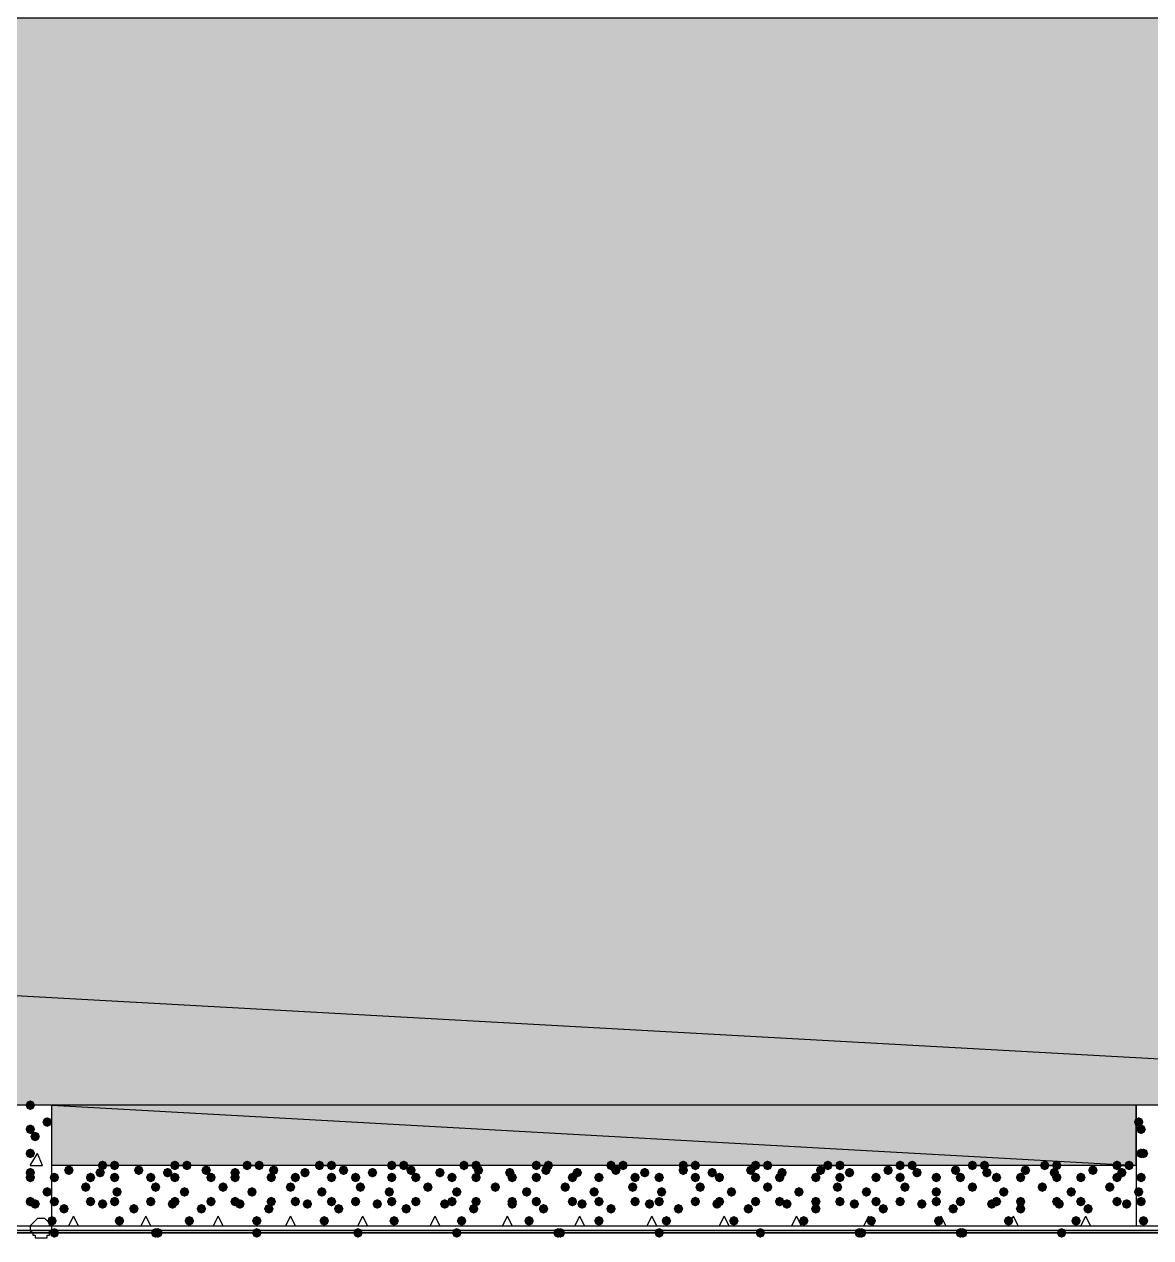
# Model space of a CAD drawing. Header units: millimetres. Extents: x 0 to 420, y 0 to 297.
# Drawn here: x 351.09 to 370.88, y 84.33 to 105.64 of the extents above; entities that cross this region are included whole.
import ezdxf

# ---------------------------------------------------------------- set-up
doc = ezdxf.new("R2010")
doc.units = ezdxf.units.MM
doc.layers.get('0').update_dxf_attribs({"linetype": 'CONTINUOUS'})

msp = doc.modelspace()

# ---------------------------------------------------------------- hatches: boundary and pattern name
at = {"true_color": 0x000008}
h = msp.add_hatch(color=0, dxfattribs=at)
h.paths.add_polyline_path([(385.826, 105.748667), (39.708667, 105.748667), (385.826, 86.656333)], flags=0)
h.paths.add_polyline_path([(39.708667, 105.748667), (385.826, 86.656333), (39.708667, 86.656333)], flags=0)
at = {"true_color": 0x000007}
for points in [[(351.282, 86.656333), (351.257129, 86.596537), (351.197333, 86.571667), (351.137538, 86.596537), (351.112667, 86.656333), (351.137537, 86.716129), (351.197333, 86.741), (351.257129, 86.716129)], [(351.578333, 86.36), (351.553463, 86.300204), (351.493667, 86.275333), (351.433871, 86.300204), (351.409, 86.36), (351.433871, 86.419796), (351.493667, 86.444667), (351.553462, 86.419796)], [(370.755333, 86.36), (370.730462, 86.300204), (370.670667, 86.275333), (370.610871, 86.300204), (370.586, 86.36), (370.610871, 86.419796), (370.670667, 86.444667), (370.730462, 86.419796)], [(351.282, 86.233), (351.257129, 86.173204), (351.197333, 86.148333), (351.137538, 86.173204), (351.112667, 86.233), (351.137537, 86.292796), (351.197333, 86.317667), (351.257129, 86.292796)], [(351.366667, 86.106), (351.341796, 86.046204), (351.282, 86.021333), (351.222204, 86.046204), (351.197333, 86.106), (351.222204, 86.165796), (351.282, 86.190667), (351.341796, 86.165796)], [(370.797667, 86.233), (370.772796, 86.173204), (370.713, 86.148333), (370.653204, 86.173204), (370.628333, 86.233), (370.653204, 86.292796), (370.713, 86.317667), (370.772796, 86.292796)], [(351.282, 85.809667), (351.257129, 85.749871), (351.197333, 85.725), (351.137538, 85.749871), (351.112667, 85.809667), (351.137537, 85.869462), (351.197333, 85.894333), (351.257129, 85.869463)], [(370.797667, 85.809667), (370.772796, 85.749871), (370.713, 85.725), (370.653204, 85.749871), (370.628333, 85.809667), (370.653204, 85.869462), (370.713, 85.894333), (370.772796, 85.869463)], [(370.84, 85.809667), (370.815129, 85.749871), (370.755333, 85.725), (370.695538, 85.749871), (370.670667, 85.809667), (370.695537, 85.869462), (370.755333, 85.894333), (370.815129, 85.869463)], [(351.282, 85.471), (351.257129, 85.411204), (351.197333, 85.386333), (351.137538, 85.411204), (351.112667, 85.471), (351.137537, 85.530796), (351.197333, 85.555667), (351.257129, 85.530796)], [(351.282, 85.386333), (351.257129, 85.326537), (351.197333, 85.301667), (351.137538, 85.326537), (351.112667, 85.386333), (351.137537, 85.446129), (351.197333, 85.471), (351.257129, 85.446129)], [(370.797667, 85.386333), (370.772796, 85.326537), (370.713, 85.301667), (370.653204, 85.326537), (370.628333, 85.386333), (370.653204, 85.446129), (370.713, 85.471), (370.772796, 85.446129)], [(351.282, 84.963), (351.257129, 84.903204), (351.197333, 84.878333), (351.137538, 84.903204), (351.112667, 84.963), (351.137537, 85.022796), (351.197333, 85.047667), (351.257129, 85.022796)], [(351.578333, 85.132333), (351.553463, 85.072538), (351.493667, 85.047667), (351.433871, 85.072538), (351.409, 85.132333), (351.433871, 85.192129), (351.493667, 85.217), (351.553462, 85.192129)], [(370.755333, 85.132333), (370.730462, 85.072538), (370.670667, 85.047667), (370.610871, 85.072538), (370.586, 85.132333), (370.610871, 85.192129), (370.670667, 85.217), (370.730462, 85.192129)], [(370.797667, 84.963), (370.772796, 84.903204), (370.713, 84.878333), (370.653204, 84.903204), (370.628333, 84.963), (370.653204, 85.022796), (370.713, 85.047667), (370.772796, 85.022796)], [(351.366667, 84.920667), (351.341796, 84.860871), (351.282, 84.836), (351.222204, 84.860871), (351.197333, 84.920667), (351.222204, 84.980462), (351.282, 85.005333), (351.341796, 84.980463)], [(370.84, 84.624333), (370.815129, 84.564537), (370.755333, 84.539667), (370.695538, 84.564537), (370.670667, 84.624333), (370.695537, 84.684129), (370.755333, 84.709), (370.815129, 84.684129)]]:
    msp.add_hatch(color=0, dxfattribs=at).paths.add_polyline_path(points, flags=0)
at = {"true_color": 0x000008}
h = msp.add_hatch(color=0, dxfattribs=at)
h.paths.add_polyline_path([(370.628333, 86.656333), (351.578333, 86.656333), (370.628333, 85.598)], flags=0)
h.paths.add_polyline_path([(351.578333, 86.656333), (370.628333, 85.598), (351.578333, 85.598)], flags=0)
for points in [[(351.959333, 85.513333), (351.934463, 85.453537), (351.874667, 85.428667), (351.814871, 85.453537), (351.79, 85.513333), (351.814871, 85.573129), (351.874667, 85.598), (351.934462, 85.573129)], [(352.509667, 85.471), (352.484796, 85.411204), (352.425, 85.386333), (352.365204, 85.411204), (352.340333, 85.471), (352.365204, 85.530796), (352.425, 85.555667), (352.484796, 85.530796)], [(352.552, 85.598), (352.527129, 85.538204), (352.467333, 85.513333), (352.407537, 85.538204), (352.382667, 85.598), (352.407537, 85.657796), (352.467333, 85.682667), (352.527129, 85.657796)], [(352.763667, 85.598), (352.738796, 85.538204), (352.679, 85.513333), (352.619204, 85.538204), (352.594333, 85.598), (352.619204, 85.657796), (352.679, 85.682667), (352.738796, 85.657796)], [(353.187, 85.513333), (353.162129, 85.453537), (353.102333, 85.428667), (353.042537, 85.453537), (353.017667, 85.513333), (353.042537, 85.573129), (353.102333, 85.598), (353.162129, 85.573129)], [(353.695, 85.471), (353.670129, 85.411204), (353.610333, 85.386333), (353.550538, 85.411204), (353.525667, 85.471), (353.550537, 85.530796), (353.610333, 85.555667), (353.670129, 85.530796)], [(353.822, 85.598), (353.797129, 85.538204), (353.737333, 85.513333), (353.677538, 85.538204), (353.652667, 85.598), (353.677537, 85.657796), (353.737333, 85.682667), (353.797129, 85.657796)], [(354.033667, 85.598), (354.008796, 85.538204), (353.949, 85.513333), (353.889204, 85.538204), (353.864333, 85.598), (353.889204, 85.657796), (353.949, 85.682667), (354.008796, 85.657796)], [(354.372333, 85.513333), (354.347462, 85.453537), (354.287667, 85.428667), (354.227871, 85.453537), (354.203, 85.513333), (354.227871, 85.573129), (354.287667, 85.598), (354.347462, 85.573129)], [(354.880333, 85.471), (354.855462, 85.411204), (354.795667, 85.386333), (354.735871, 85.411204), (354.711, 85.471), (354.735871, 85.530796), (354.795667, 85.555667), (354.855462, 85.530796)], [(355.092, 85.598), (355.067129, 85.538204), (355.007333, 85.513333), (354.947538, 85.538204), (354.922667, 85.598), (354.947537, 85.657796), (355.007333, 85.682667), (355.067129, 85.657796)], [(355.303667, 85.598), (355.278796, 85.538204), (355.219, 85.513333), (355.159204, 85.538204), (355.134333, 85.598), (355.159204, 85.657796), (355.219, 85.682667), (355.278796, 85.657796)], [(355.557667, 85.513333), (355.532796, 85.453537), (355.473, 85.428667), (355.413204, 85.453537), (355.388333, 85.513333), (355.413204, 85.573129), (355.473, 85.598), (355.532796, 85.573129)], [(356.108, 85.471), (356.083129, 85.411204), (356.023333, 85.386333), (355.963538, 85.411204), (355.938667, 85.471), (355.963537, 85.530796), (356.023333, 85.555667), (356.083129, 85.530796)], [(356.362, 85.598), (356.337129, 85.538204), (356.277333, 85.513333), (356.217538, 85.538204), (356.192667, 85.598), (356.217537, 85.657796), (356.277333, 85.682667), (356.337129, 85.657796)], [(356.573667, 85.598), (356.548796, 85.538204), (356.489, 85.513333), (356.429204, 85.538204), (356.404333, 85.598), (356.429204, 85.657796), (356.489, 85.682667), (356.548796, 85.657796)], [(356.785333, 85.513333), (356.760463, 85.453537), (356.700667, 85.428667), (356.640871, 85.453537), (356.616, 85.513333), (356.640871, 85.573129), (356.700667, 85.598), (356.760462, 85.573129)], [(357.293333, 85.471), (357.268462, 85.411204), (357.208667, 85.386333), (357.148871, 85.411204), (357.124, 85.471), (357.148871, 85.530796), (357.208667, 85.555667), (357.268462, 85.530796)], [(357.632, 85.598), (357.607129, 85.538204), (357.547333, 85.513333), (357.487538, 85.538204), (357.462667, 85.598), (357.487537, 85.657796), (357.547333, 85.682667), (357.607129, 85.657796)], [(357.843667, 85.598), (357.818796, 85.538204), (357.759, 85.513333), (357.699204, 85.538204), (357.674333, 85.598), (357.699204, 85.657796), (357.759, 85.682667), (357.818796, 85.657796)], [(357.970667, 85.513333), (357.945796, 85.453537), (357.886, 85.428667), (357.826204, 85.453537), (357.801333, 85.513333), (357.826204, 85.573129), (357.886, 85.598), (357.945796, 85.573129)], [(358.478667, 85.471), (358.453796, 85.411204), (358.394, 85.386333), (358.334204, 85.411204), (358.309333, 85.471), (358.334204, 85.530796), (358.394, 85.555667), (358.453796, 85.530796)], [(358.902, 85.598), (358.877129, 85.538204), (358.817333, 85.513333), (358.757538, 85.538204), (358.732667, 85.598), (358.757537, 85.657796), (358.817333, 85.682667), (358.877129, 85.657796)], [(359.113667, 85.598), (359.088796, 85.538204), (359.029, 85.513333), (358.969204, 85.538204), (358.944333, 85.598), (358.969204, 85.657796), (359.029, 85.682667), (359.088796, 85.657796)], [(359.156, 85.513333), (359.131129, 85.453537), (359.071333, 85.428667), (359.011537, 85.453537), (358.986667, 85.513333), (359.011537, 85.573129), (359.071333, 85.598), (359.131129, 85.573129)], [(359.706333, 85.471), (359.681462, 85.411204), (359.621667, 85.386333), (359.561871, 85.411204), (359.537, 85.471), (359.561871, 85.530796), (359.621667, 85.555667), (359.681462, 85.530796)], [(360.172, 85.598), (360.147129, 85.538204), (360.087333, 85.513333), (360.027537, 85.538204), (360.002667, 85.598), (360.027537, 85.657796), (360.087333, 85.682667), (360.147129, 85.657796)], [(360.341333, 85.513333), (360.316462, 85.453537), (360.256667, 85.428667), (360.196871, 85.453537), (360.172, 85.513333), (360.196871, 85.573129), (360.256667, 85.598), (360.316462, 85.573129)], [(360.383667, 85.598), (360.358796, 85.538204), (360.299, 85.513333), (360.239204, 85.538204), (360.214333, 85.598), (360.239204, 85.657796), (360.299, 85.682667), (360.358796, 85.657796)], [(360.891667, 85.471), (360.866796, 85.411204), (360.807, 85.386333), (360.747204, 85.411204), (360.722333, 85.471), (360.747204, 85.530796), (360.807, 85.555667), (360.866796, 85.530796)], [(361.484333, 85.598), (361.459462, 85.538204), (361.399667, 85.513333), (361.339871, 85.538204), (361.315, 85.598), (361.339871, 85.657796), (361.399667, 85.682667), (361.459462, 85.657796)], [(361.569, 85.513333), (361.544129, 85.453537), (361.484333, 85.428667), (361.424537, 85.453537), (361.399667, 85.513333), (361.424537, 85.573129), (361.484333, 85.598), (361.544129, 85.573129)], [(361.696, 85.598), (361.671129, 85.538204), (361.611333, 85.513333), (361.551537, 85.538204), (361.526667, 85.598), (361.551537, 85.657796), (361.611333, 85.682667), (361.671129, 85.657796)], [(362.077, 85.471), (362.052129, 85.411204), (361.992333, 85.386333), (361.932538, 85.411204), (361.907667, 85.471), (361.932537, 85.530796), (361.992333, 85.555667), (362.052129, 85.530796)], [(362.754333, 85.598), (362.729462, 85.538204), (362.669667, 85.513333), (362.609871, 85.538204), (362.585, 85.598), (362.609871, 85.657796), (362.669667, 85.682667), (362.729462, 85.657796)], [(362.754333, 85.513333), (362.729462, 85.453537), (362.669667, 85.428667), (362.609871, 85.453537), (362.585, 85.513333), (362.609871, 85.573129), (362.669667, 85.598), (362.729462, 85.573129)], [(362.966, 85.598), (362.941129, 85.538204), (362.881333, 85.513333), (362.821537, 85.538204), (362.796667, 85.598), (362.821537, 85.657796), (362.881333, 85.682667), (362.941129, 85.657796)], [(363.262333, 85.471), (363.237462, 85.411204), (363.177667, 85.386333), (363.117871, 85.411204), (363.093, 85.471), (363.117871, 85.530796), (363.177667, 85.555667), (363.237462, 85.530796)], [(363.939667, 85.513333), (363.914796, 85.453537), (363.855, 85.428667), (363.795204, 85.453537), (363.770333, 85.513333), (363.795204, 85.573129), (363.855, 85.598), (363.914796, 85.573129)], [(364.024333, 85.598), (363.999462, 85.538204), (363.939667, 85.513333), (363.879871, 85.538204), (363.855, 85.598), (363.879871, 85.657796), (363.939667, 85.682667), (363.999462, 85.657796)], [(364.236, 85.598), (364.211129, 85.538204), (364.151333, 85.513333), (364.091537, 85.538204), (364.066667, 85.598), (364.091537, 85.657796), (364.151333, 85.682667), (364.211129, 85.657796)], [(364.49, 85.471), (364.465129, 85.411204), (364.405333, 85.386333), (364.345537, 85.411204), (364.320667, 85.471), (364.345537, 85.530796), (364.405333, 85.555667), (364.465129, 85.530796)], [(365.167333, 85.513333), (365.142462, 85.453537), (365.082667, 85.428667), (365.022871, 85.453537), (364.998, 85.513333), (365.022871, 85.573129), (365.082667, 85.598), (365.142462, 85.573129)], [(365.294333, 85.598), (365.269462, 85.538204), (365.209667, 85.513333), (365.149871, 85.538204), (365.125, 85.598), (365.149871, 85.657796), (365.209667, 85.682667), (365.269462, 85.657796)], [(365.506, 85.598), (365.481129, 85.538204), (365.421333, 85.513333), (365.361537, 85.538204), (365.336667, 85.598), (365.361537, 85.657796), (365.421333, 85.682667), (365.481129, 85.657796)], [(365.675333, 85.471), (365.650463, 85.411204), (365.590667, 85.386333), (365.530871, 85.411204), (365.506, 85.471), (365.530871, 85.530796), (365.590667, 85.555667), (365.650462, 85.530796)], [(366.352667, 85.513333), (366.327796, 85.453537), (366.268, 85.428667), (366.208204, 85.453537), (366.183333, 85.513333), (366.208204, 85.573129), (366.268, 85.598), (366.327796, 85.573129)], [(366.564333, 85.598), (366.539462, 85.538204), (366.479667, 85.513333), (366.419871, 85.538204), (366.395, 85.598), (366.419871, 85.657796), (366.479667, 85.682667), (366.539462, 85.657796)], [(366.776, 85.598), (366.751129, 85.538204), (366.691333, 85.513333), (366.631537, 85.538204), (366.606667, 85.598), (366.631537, 85.657796), (366.691333, 85.682667), (366.751129, 85.657796)], [(366.860667, 85.471), (366.835796, 85.411204), (366.776, 85.386333), (366.716204, 85.411204), (366.691333, 85.471), (366.716204, 85.530796), (366.776, 85.555667), (366.835796, 85.530796)], [(367.538, 85.513333), (367.513129, 85.453537), (367.453333, 85.428667), (367.393537, 85.453537), (367.368667, 85.513333), (367.393537, 85.573129), (367.453333, 85.598), (367.513129, 85.573129)], [(367.834333, 85.598), (367.809463, 85.538204), (367.749667, 85.513333), (367.689871, 85.538204), (367.665, 85.598), (367.689871, 85.657796), (367.749667, 85.682667), (367.809462, 85.657796)], [(368.046, 85.598), (368.021129, 85.538204), (367.961333, 85.513333), (367.901538, 85.538204), (367.876667, 85.598), (367.901537, 85.657796), (367.961333, 85.682667), (368.021129, 85.657796)], [(368.088333, 85.471), (368.063463, 85.411204), (368.003667, 85.386333), (367.943871, 85.411204), (367.919, 85.471), (367.943871, 85.530796), (368.003667, 85.555667), (368.063462, 85.530796)], [(368.765667, 85.513333), (368.740796, 85.453537), (368.681, 85.428667), (368.621204, 85.453537), (368.596333, 85.513333), (368.621204, 85.573129), (368.681, 85.598), (368.740796, 85.573129)], [(369.104333, 85.598), (369.079462, 85.538204), (369.019667, 85.513333), (368.959871, 85.538204), (368.935, 85.598), (368.959871, 85.657796), (369.019667, 85.682667), (369.079462, 85.657796)], [(369.273667, 85.471), (369.248796, 85.411204), (369.189, 85.386333), (369.129204, 85.411204), (369.104333, 85.471), (369.129204, 85.530796), (369.189, 85.555667), (369.248796, 85.530796)], [(369.316, 85.598), (369.291129, 85.538204), (369.231333, 85.513333), (369.171538, 85.538204), (369.146667, 85.598), (369.171537, 85.657796), (369.231333, 85.682667), (369.291129, 85.657796)], [(369.951, 85.513333), (369.926129, 85.453537), (369.866333, 85.428667), (369.806537, 85.453537), (369.781667, 85.513333), (369.806537, 85.573129), (369.866333, 85.598), (369.926129, 85.573129)], [(370.374333, 85.598), (370.349462, 85.538204), (370.289667, 85.513333), (370.229871, 85.538204), (370.205, 85.598), (370.229871, 85.657796), (370.289667, 85.682667), (370.349462, 85.657796)], [(370.459, 85.471), (370.434129, 85.411204), (370.374333, 85.386333), (370.314537, 85.411204), (370.289667, 85.471), (370.314537, 85.530796), (370.374333, 85.555667), (370.434129, 85.530796)], [(370.586, 85.598), (370.561129, 85.538204), (370.501333, 85.513333), (370.441537, 85.538204), (370.416667, 85.598), (370.441537, 85.657796), (370.501333, 85.682667), (370.561129, 85.657796)], [(351.705333, 85.386333), (351.680462, 85.326537), (351.620667, 85.301667), (351.560871, 85.326537), (351.536, 85.386333), (351.560871, 85.446129), (351.620667, 85.471), (351.680462, 85.446129)], [(352.255667, 85.217), (352.230796, 85.157204), (352.171, 85.132333), (352.111204, 85.157204), (352.086333, 85.217), (352.111204, 85.276796), (352.171, 85.301667), (352.230796, 85.276796)], [(352.340333, 85.386333), (352.315462, 85.326537), (352.255667, 85.301667), (352.195871, 85.326537), (352.171, 85.386333), (352.195871, 85.446129), (352.255667, 85.471), (352.315462, 85.446129)], [(352.763667, 85.386333), (352.738796, 85.326537), (352.679, 85.301667), (352.619204, 85.326537), (352.594333, 85.386333), (352.619204, 85.446129), (352.679, 85.471), (352.738796, 85.446129)], [(353.398667, 85.386333), (353.373796, 85.326537), (353.314, 85.301667), (353.254204, 85.326537), (353.229333, 85.386333), (353.254204, 85.446129), (353.314, 85.471), (353.373796, 85.446129)], [(353.483333, 85.217), (353.458463, 85.157204), (353.398667, 85.132333), (353.338871, 85.157204), (353.314, 85.217), (353.338871, 85.276796), (353.398667, 85.301667), (353.458462, 85.276796)], [(353.822, 85.386333), (353.797129, 85.326537), (353.737333, 85.301667), (353.677538, 85.326537), (353.652667, 85.386333), (353.677537, 85.446129), (353.737333, 85.471), (353.797129, 85.446129)], [(354.457, 85.386333), (354.432129, 85.326537), (354.372333, 85.301667), (354.312538, 85.326537), (354.287667, 85.386333), (354.312537, 85.446129), (354.372333, 85.471), (354.432129, 85.446129)], [(354.668667, 85.217), (354.643796, 85.157204), (354.584, 85.132333), (354.524204, 85.157204), (354.499333, 85.217), (354.524204, 85.276796), (354.584, 85.301667), (354.643796, 85.276796)], [(354.880333, 85.386333), (354.855462, 85.326537), (354.795667, 85.301667), (354.735871, 85.326537), (354.711, 85.386333), (354.735871, 85.446129), (354.795667, 85.471), (354.855462, 85.446129)], [(355.515333, 85.386333), (355.490463, 85.326537), (355.430667, 85.301667), (355.370871, 85.326537), (355.346, 85.386333), (355.370871, 85.446129), (355.430667, 85.471), (355.490462, 85.446129)], [(355.854, 85.217), (355.829129, 85.157204), (355.769333, 85.132333), (355.709538, 85.157204), (355.684667, 85.217), (355.709537, 85.276796), (355.769333, 85.301667), (355.829129, 85.276796)], [(355.938667, 85.386333), (355.913796, 85.326537), (355.854, 85.301667), (355.794204, 85.326537), (355.769333, 85.386333), (355.794204, 85.446129), (355.854, 85.471), (355.913796, 85.446129)], [(356.573667, 85.386333), (356.548796, 85.326537), (356.489, 85.301667), (356.429204, 85.326537), (356.404333, 85.386333), (356.429204, 85.446129), (356.489, 85.471), (356.548796, 85.446129)], [(356.997, 85.386333), (356.972129, 85.326537), (356.912333, 85.301667), (356.852538, 85.326537), (356.827667, 85.386333), (356.852537, 85.446129), (356.912333, 85.471), (356.972129, 85.446129)], [(357.081667, 85.217), (357.056796, 85.157204), (356.997, 85.132333), (356.937204, 85.157204), (356.912333, 85.217), (356.937204, 85.276796), (356.997, 85.301667), (357.056796, 85.276796)], [(357.632, 85.386333), (357.607129, 85.326537), (357.547333, 85.301667), (357.487538, 85.326537), (357.462667, 85.386333), (357.487537, 85.446129), (357.547333, 85.471), (357.607129, 85.446129)], [(358.055333, 85.386333), (358.030463, 85.326537), (357.970667, 85.301667), (357.910871, 85.326537), (357.886, 85.386333), (357.910871, 85.446129), (357.970667, 85.471), (358.030462, 85.446129)], [(358.267, 85.217), (358.242129, 85.157204), (358.182333, 85.132333), (358.122538, 85.157204), (358.097667, 85.217), (358.122537, 85.276796), (358.182333, 85.301667), (358.242129, 85.276796)], [(358.690333, 85.386333), (358.665462, 85.326537), (358.605667, 85.301667), (358.545871, 85.326537), (358.521, 85.386333), (358.545871, 85.446129), (358.605667, 85.471), (358.665462, 85.446129)], [(359.113667, 85.386333), (359.088796, 85.326537), (359.029, 85.301667), (358.969204, 85.326537), (358.944333, 85.386333), (358.969204, 85.446129), (359.029, 85.471), (359.088796, 85.446129)], [(359.452333, 85.217), (359.427462, 85.157204), (359.367667, 85.132333), (359.307871, 85.157204), (359.283, 85.217), (359.307871, 85.276796), (359.367667, 85.301667), (359.427462, 85.276796)], [(359.748667, 85.386333), (359.723796, 85.326537), (359.664, 85.301667), (359.604204, 85.326537), (359.579333, 85.386333), (359.604204, 85.446129), (359.664, 85.471), (359.723796, 85.446129)], [(360.172, 85.386333), (360.147129, 85.326537), (360.087333, 85.301667), (360.027537, 85.326537), (360.002667, 85.386333), (360.027537, 85.446129), (360.087333, 85.471), (360.147129, 85.446129)], [(360.68, 85.217), (360.655129, 85.157204), (360.595333, 85.132333), (360.535538, 85.157204), (360.510667, 85.217), (360.535537, 85.276796), (360.595333, 85.301667), (360.655129, 85.276796)], [(360.807, 85.386333), (360.782129, 85.326537), (360.722333, 85.301667), (360.662537, 85.326537), (360.637667, 85.386333), (360.662537, 85.446129), (360.722333, 85.471), (360.782129, 85.446129)], [(361.272667, 85.386333), (361.247796, 85.326537), (361.188, 85.301667), (361.128204, 85.326537), (361.103333, 85.386333), (361.128204, 85.446129), (361.188, 85.471), (361.247796, 85.446129)], [(361.865333, 85.217), (361.840463, 85.157204), (361.780667, 85.132333), (361.720871, 85.157204), (361.696, 85.217), (361.720871, 85.276796), (361.780667, 85.301667), (361.840462, 85.276796)], [(361.907667, 85.386333), (361.882796, 85.326537), (361.823, 85.301667), (361.763204, 85.326537), (361.738333, 85.386333), (361.763204, 85.446129), (361.823, 85.471), (361.882796, 85.446129)], [(362.331, 85.386333), (362.306129, 85.326537), (362.246333, 85.301667), (362.186537, 85.326537), (362.161667, 85.386333), (362.186537, 85.446129), (362.246333, 85.471), (362.306129, 85.446129)], [(362.966, 85.386333), (362.941129, 85.326537), (362.881333, 85.301667), (362.821537, 85.326537), (362.796667, 85.386333), (362.821537, 85.446129), (362.881333, 85.471), (362.941129, 85.446129)], [(363.050667, 85.217), (363.025796, 85.157204), (362.966, 85.132333), (362.906204, 85.157204), (362.881333, 85.217), (362.906204, 85.276796), (362.966, 85.301667), (363.025796, 85.276796)], [(363.389333, 85.386333), (363.364462, 85.326537), (363.304667, 85.301667), (363.244871, 85.326537), (363.22, 85.386333), (363.244871, 85.446129), (363.304667, 85.471), (363.364462, 85.446129)], [(364.024333, 85.386333), (363.999462, 85.326537), (363.939667, 85.301667), (363.879871, 85.326537), (363.855, 85.386333), (363.879871, 85.446129), (363.939667, 85.471), (363.999462, 85.446129)], [(364.236, 85.217), (364.211129, 85.157204), (364.151333, 85.132333), (364.091537, 85.157204), (364.066667, 85.217), (364.091537, 85.276796), (364.151333, 85.301667), (364.211129, 85.276796)], [(364.447667, 85.386333), (364.422796, 85.326537), (364.363, 85.301667), (364.303204, 85.326537), (364.278333, 85.386333), (364.303204, 85.446129), (364.363, 85.471), (364.422796, 85.446129)], [(365.082667, 85.386333), (365.057796, 85.326537), (364.998, 85.301667), (364.938204, 85.326537), (364.913333, 85.386333), (364.938204, 85.446129), (364.998, 85.471), (365.057796, 85.446129)], [(365.463667, 85.217), (365.438796, 85.157204), (365.379, 85.132333), (365.319204, 85.157204), (365.294333, 85.217), (365.319204, 85.276796), (365.379, 85.301667), (365.438796, 85.276796)], [(365.506, 85.386333), (365.481129, 85.326537), (365.421333, 85.301667), (365.361537, 85.326537), (365.336667, 85.386333), (365.361537, 85.446129), (365.421333, 85.471), (365.481129, 85.446129)], [(366.141, 85.386333), (366.116129, 85.326537), (366.056333, 85.301667), (365.996537, 85.326537), (365.971667, 85.386333), (365.996537, 85.446129), (366.056333, 85.471), (366.116129, 85.446129)], [(366.564333, 85.386333), (366.539462, 85.326537), (366.479667, 85.301667), (366.419871, 85.326537), (366.395, 85.386333), (366.419871, 85.446129), (366.479667, 85.471), (366.539462, 85.446129)], [(366.649, 85.217), (366.624129, 85.157204), (366.564333, 85.132333), (366.504537, 85.157204), (366.479667, 85.217), (366.504537, 85.276796), (366.564333, 85.301667), (366.624129, 85.276796)], [(367.199333, 85.386333), (367.174462, 85.326537), (367.114667, 85.301667), (367.054871, 85.326537), (367.03, 85.386333), (367.054871, 85.446129), (367.114667, 85.471), (367.174462, 85.446129)], [(367.622667, 85.386333), (367.597796, 85.326537), (367.538, 85.301667), (367.478204, 85.326537), (367.453333, 85.386333), (367.478204, 85.446129), (367.538, 85.471), (367.597796, 85.446129)], [(367.834333, 85.217), (367.809463, 85.157204), (367.749667, 85.132333), (367.689871, 85.157204), (367.665, 85.217), (367.689871, 85.276796), (367.749667, 85.301667), (367.809462, 85.276796)], [(368.257667, 85.386333), (368.232796, 85.326537), (368.173, 85.301667), (368.113204, 85.326537), (368.088333, 85.386333), (368.113204, 85.446129), (368.173, 85.471), (368.232796, 85.446129)], [(368.681, 85.386333), (368.656129, 85.326537), (368.596333, 85.301667), (368.536538, 85.326537), (368.511667, 85.386333), (368.536537, 85.446129), (368.596333, 85.471), (368.656129, 85.446129)], [(369.062, 85.217), (369.037129, 85.157204), (368.977333, 85.132333), (368.917537, 85.157204), (368.892667, 85.217), (368.917537, 85.276796), (368.977333, 85.301667), (369.037129, 85.276796)], [(369.316, 85.386333), (369.291129, 85.326537), (369.231333, 85.301667), (369.171538, 85.326537), (369.146667, 85.386333), (369.171537, 85.446129), (369.231333, 85.471), (369.291129, 85.446129)], [(369.739333, 85.386333), (369.714462, 85.326537), (369.654667, 85.301667), (369.594871, 85.326537), (369.57, 85.386333), (369.594871, 85.446129), (369.654667, 85.471), (369.714462, 85.446129)], [(370.247333, 85.217), (370.222462, 85.157204), (370.162667, 85.132333), (370.102871, 85.157204), (370.078, 85.217), (370.102871, 85.276796), (370.162667, 85.301667), (370.222462, 85.276796)], [(370.374333, 85.386333), (370.349462, 85.326537), (370.289667, 85.301667), (370.229871, 85.326537), (370.205, 85.386333), (370.229871, 85.446129), (370.289667, 85.471), (370.349462, 85.446129)], [(351.705333, 84.963), (351.680462, 84.903204), (351.620667, 84.878333), (351.560871, 84.903204), (351.536, 84.963), (351.560871, 85.022796), (351.620667, 85.047667), (351.680462, 85.022796)], [(352.340333, 84.963), (352.315462, 84.903204), (352.255667, 84.878333), (352.195871, 84.903204), (352.171, 84.963), (352.195871, 85.022796), (352.255667, 85.047667), (352.315462, 85.022796)], [(352.763667, 84.963), (352.738796, 84.903204), (352.679, 84.878333), (352.619204, 84.903204), (352.594333, 84.963), (352.619204, 85.022796), (352.679, 85.047667), (352.738796, 85.022796)], [(352.806, 85.132333), (352.781129, 85.072538), (352.721333, 85.047667), (352.661538, 85.072538), (352.636667, 85.132333), (352.661537, 85.192129), (352.721333, 85.217), (352.781129, 85.192129)], [(353.398667, 84.963), (353.373796, 84.903204), (353.314, 84.878333), (353.254204, 84.903204), (353.229333, 84.963), (353.254204, 85.022796), (353.314, 85.047667), (353.373796, 85.022796)], [(353.822, 84.963), (353.797129, 84.903204), (353.737333, 84.878333), (353.677538, 84.903204), (353.652667, 84.963), (353.677537, 85.022796), (353.737333, 85.047667), (353.797129, 85.022796)], [(353.991333, 85.132333), (353.966462, 85.072538), (353.906667, 85.047667), (353.846871, 85.072538), (353.822, 85.132333), (353.846871, 85.192129), (353.906667, 85.217), (353.966462, 85.192129)], [(354.457, 84.963), (354.432129, 84.903204), (354.372333, 84.878333), (354.312538, 84.903204), (354.287667, 84.963), (354.312537, 85.022796), (354.372333, 85.047667), (354.432129, 85.022796)], [(354.880333, 84.963), (354.855462, 84.903204), (354.795667, 84.878333), (354.735871, 84.903204), (354.711, 84.963), (354.735871, 85.022796), (354.795667, 85.047667), (354.855462, 85.022796)], [(355.176667, 85.132333), (355.151796, 85.072538), (355.092, 85.047667), (355.032204, 85.072538), (355.007333, 85.132333), (355.032204, 85.192129), (355.092, 85.217), (355.151796, 85.192129)], [(355.515333, 84.963), (355.490463, 84.903204), (355.430667, 84.878333), (355.370871, 84.903204), (355.346, 84.963), (355.370871, 85.022796), (355.430667, 85.047667), (355.490462, 85.022796)], [(355.938667, 84.963), (355.913796, 84.903204), (355.854, 84.878333), (355.794204, 84.903204), (355.769333, 84.963), (355.794204, 85.022796), (355.854, 85.047667), (355.913796, 85.022796)], [(356.404333, 85.132333), (356.379462, 85.072538), (356.319667, 85.047667), (356.259871, 85.072538), (356.235, 85.132333), (356.259871, 85.192129), (356.319667, 85.217), (356.379462, 85.192129)], [(356.573667, 84.963), (356.548796, 84.903204), (356.489, 84.878333), (356.429204, 84.903204), (356.404333, 84.963), (356.429204, 85.022796), (356.489, 85.047667), (356.548796, 85.022796)], [(356.997, 84.963), (356.972129, 84.903204), (356.912333, 84.878333), (356.852538, 84.903204), (356.827667, 84.963), (356.852537, 85.022796), (356.912333, 85.047667), (356.972129, 85.022796)], [(357.589667, 85.132333), (357.564796, 85.072538), (357.505, 85.047667), (357.445204, 85.072538), (357.420333, 85.132333), (357.445204, 85.192129), (357.505, 85.217), (357.564796, 85.192129)], [(357.632, 84.963), (357.607129, 84.903204), (357.547333, 84.878333), (357.487538, 84.903204), (357.462667, 84.963), (357.487537, 85.022796), (357.547333, 85.047667), (357.607129, 85.022796)], [(358.055333, 84.963), (358.030463, 84.903204), (357.970667, 84.878333), (357.910871, 84.903204), (357.886, 84.963), (357.910871, 85.022796), (357.970667, 85.047667), (358.030462, 85.022796)], [(358.690333, 84.963), (358.665462, 84.903204), (358.605667, 84.878333), (358.545871, 84.903204), (358.521, 84.963), (358.545871, 85.022796), (358.605667, 85.047667), (358.665462, 85.022796)], [(358.775, 85.132333), (358.750129, 85.072538), (358.690333, 85.047667), (358.630538, 85.072538), (358.605667, 85.132333), (358.630537, 85.192129), (358.690333, 85.217), (358.750129, 85.192129)], [(359.113667, 84.963), (359.088796, 84.903204), (359.029, 84.878333), (358.969204, 84.903204), (358.944333, 84.963), (358.969204, 85.022796), (359.029, 85.047667), (359.088796, 85.022796)], [(359.748667, 84.963), (359.723796, 84.903204), (359.664, 84.878333), (359.604204, 84.903204), (359.579333, 84.963), (359.604204, 85.022796), (359.664, 85.047667), (359.723796, 85.022796)], [(360.002667, 85.132333), (359.977796, 85.072538), (359.918, 85.047667), (359.858204, 85.072538), (359.833333, 85.132333), (359.858204, 85.192129), (359.918, 85.217), (359.977796, 85.192129)], [(360.172, 84.963), (360.147129, 84.903204), (360.087333, 84.878333), (360.027537, 84.903204), (360.002667, 84.963), (360.027537, 85.022796), (360.087333, 85.047667), (360.147129, 85.022796)], [(360.807, 84.963), (360.782129, 84.903204), (360.722333, 84.878333), (360.662537, 84.903204), (360.637667, 84.963), (360.662537, 85.022796), (360.722333, 85.047667), (360.782129, 85.022796)], [(361.188, 85.132333), (361.163129, 85.072538), (361.103333, 85.047667), (361.043537, 85.072538), (361.018667, 85.132333), (361.043537, 85.192129), (361.103333, 85.217), (361.163129, 85.192129)], [(361.272667, 84.963), (361.247796, 84.903204), (361.188, 84.878333), (361.128204, 84.903204), (361.103333, 84.963), (361.128204, 85.022796), (361.188, 85.047667), (361.247796, 85.022796)], [(361.907667, 84.963), (361.882796, 84.903204), (361.823, 84.878333), (361.763204, 84.903204), (361.738333, 84.963), (361.763204, 85.022796), (361.823, 85.047667), (361.882796, 85.022796)], [(362.331, 84.963), (362.306129, 84.903204), (362.246333, 84.878333), (362.186537, 84.903204), (362.161667, 84.963), (362.186537, 85.022796), (362.246333, 85.047667), (362.306129, 85.022796)], [(362.373333, 85.132333), (362.348462, 85.072538), (362.288667, 85.047667), (362.228871, 85.072538), (362.204, 85.132333), (362.228871, 85.192129), (362.288667, 85.217), (362.348462, 85.192129)], [(362.966, 84.963), (362.941129, 84.903204), (362.881333, 84.878333), (362.821537, 84.903204), (362.796667, 84.963), (362.821537, 85.022796), (362.881333, 85.047667), (362.941129, 85.022796)], [(363.389333, 84.963), (363.364462, 84.903204), (363.304667, 84.878333), (363.244871, 84.903204), (363.22, 84.963), (363.244871, 85.022796), (363.304667, 85.047667), (363.364462, 85.022796)], [(363.601, 85.132333), (363.576129, 85.072538), (363.516333, 85.047667), (363.456537, 85.072538), (363.431667, 85.132333), (363.456537, 85.192129), (363.516333, 85.217), (363.576129, 85.192129)], [(364.024333, 84.963), (363.999462, 84.903204), (363.939667, 84.878333), (363.879871, 84.903204), (363.855, 84.963), (363.879871, 85.022796), (363.939667, 85.047667), (363.999462, 85.022796)], [(364.447667, 84.963), (364.422796, 84.903204), (364.363, 84.878333), (364.303204, 84.903204), (364.278333, 84.963), (364.303204, 85.022796), (364.363, 85.047667), (364.422796, 85.022796)], [(364.786333, 85.132333), (364.761462, 85.072538), (364.701667, 85.047667), (364.641871, 85.072538), (364.617, 85.132333), (364.641871, 85.192129), (364.701667, 85.217), (364.761462, 85.192129)], [(365.082667, 84.963), (365.057796, 84.903204), (364.998, 84.878333), (364.938204, 84.903204), (364.913333, 84.963), (364.938204, 85.022796), (364.998, 85.047667), (365.057796, 85.022796)], [(365.506, 84.963), (365.481129, 84.903204), (365.421333, 84.878333), (365.361537, 84.903204), (365.336667, 84.963), (365.361537, 85.022796), (365.421333, 85.047667), (365.481129, 85.022796)], [(365.971667, 85.132333), (365.946796, 85.072538), (365.887, 85.047667), (365.827204, 85.072538), (365.802333, 85.132333), (365.827204, 85.192129), (365.887, 85.217), (365.946796, 85.192129)], [(366.141, 84.963), (366.116129, 84.903204), (366.056333, 84.878333), (365.996537, 84.903204), (365.971667, 84.963), (365.996537, 85.022796), (366.056333, 85.047667), (366.116129, 85.022796)], [(366.564333, 84.963), (366.539462, 84.903204), (366.479667, 84.878333), (366.419871, 84.903204), (366.395, 84.963), (366.419871, 85.022796), (366.479667, 85.047667), (366.539462, 85.022796)], [(367.199333, 85.132333), (367.174462, 85.072538), (367.114667, 85.047667), (367.054871, 85.072538), (367.03, 85.132333), (367.054871, 85.192129), (367.114667, 85.217), (367.174462, 85.192129)], [(367.199333, 84.963), (367.174462, 84.903204), (367.114667, 84.878333), (367.054871, 84.903204), (367.03, 84.963), (367.054871, 85.022796), (367.114667, 85.047667), (367.174462, 85.022796)], [(367.622667, 84.963), (367.597796, 84.903204), (367.538, 84.878333), (367.478204, 84.903204), (367.453333, 84.963), (367.478204, 85.022796), (367.538, 85.047667), (367.597796, 85.022796)], [(368.257667, 84.963), (368.232796, 84.903204), (368.173, 84.878333), (368.113204, 84.903204), (368.088333, 84.963), (368.113204, 85.022796), (368.173, 85.047667), (368.232796, 85.022796)], [(368.384667, 85.132333), (368.359796, 85.072538), (368.3, 85.047667), (368.240204, 85.072538), (368.215333, 85.132333), (368.240204, 85.192129), (368.3, 85.217), (368.359796, 85.192129)], [(368.681, 84.963), (368.656129, 84.903204), (368.596333, 84.878333), (368.536538, 84.903204), (368.511667, 84.963), (368.536537, 85.022796), (368.596333, 85.047667), (368.656129, 85.022796)], [(369.316, 84.963), (369.291129, 84.903204), (369.231333, 84.878333), (369.171538, 84.903204), (369.146667, 84.963), (369.171537, 85.022796), (369.231333, 85.047667), (369.291129, 85.022796)], [(369.57, 85.132333), (369.545129, 85.072538), (369.485333, 85.047667), (369.425538, 85.072538), (369.400667, 85.132333), (369.425537, 85.192129), (369.485333, 85.217), (369.545129, 85.192129)], [(369.739333, 84.963), (369.714462, 84.903204), (369.654667, 84.878333), (369.594871, 84.903204), (369.57, 84.963), (369.594871, 85.022796), (369.654667, 85.047667), (369.714462, 85.022796)], [(370.374333, 84.963), (370.349462, 84.903204), (370.289667, 84.878333), (370.229871, 84.903204), (370.205, 84.963), (370.229871, 85.022796), (370.289667, 85.047667), (370.349462, 85.022796)], [(351.874667, 84.836), (351.849796, 84.776204), (351.79, 84.751333), (351.730204, 84.776204), (351.705333, 84.836), (351.730204, 84.895796), (351.79, 84.920667), (351.849796, 84.895796)], [(352.552, 84.920667), (352.527129, 84.860871), (352.467333, 84.836), (352.407537, 84.860871), (352.382667, 84.920667), (352.407537, 84.980462), (352.467333, 85.005333), (352.527129, 84.980463)], [(353.102333, 84.836), (353.077462, 84.776204), (353.017667, 84.751333), (352.957871, 84.776204), (352.933, 84.836), (352.957871, 84.895796), (353.017667, 84.920667), (353.077462, 84.895796)], [(353.779667, 84.920667), (353.754796, 84.860871), (353.695, 84.836), (353.635204, 84.860871), (353.610333, 84.920667), (353.635204, 84.980462), (353.695, 85.005333), (353.754796, 84.980463)], [(354.287667, 84.836), (354.262796, 84.776204), (354.203, 84.751333), (354.143204, 84.776204), (354.118333, 84.836), (354.143204, 84.895796), (354.203, 84.920667), (354.262796, 84.895796)], [(354.965, 84.920667), (354.940129, 84.860871), (354.880333, 84.836), (354.820538, 84.860871), (354.795667, 84.920667), (354.820537, 84.980462), (354.880333, 85.005333), (354.940129, 84.980463)], [(355.473, 84.836), (355.448129, 84.776204), (355.388333, 84.751333), (355.328538, 84.776204), (355.303667, 84.836), (355.328537, 84.895796), (355.388333, 84.920667), (355.448129, 84.895796)], [(356.150333, 84.920667), (356.125463, 84.860871), (356.065667, 84.836), (356.005871, 84.860871), (355.981, 84.920667), (356.005871, 84.980462), (356.065667, 85.005333), (356.125462, 84.980463)], [(356.700667, 84.836), (356.675796, 84.776204), (356.616, 84.751333), (356.556204, 84.776204), (356.531333, 84.836), (356.556204, 84.895796), (356.616, 84.920667), (356.675796, 84.895796)], [(357.378, 84.920667), (357.353129, 84.860871), (357.293333, 84.836), (357.233538, 84.860871), (357.208667, 84.920667), (357.233537, 84.980462), (357.293333, 85.005333), (357.353129, 84.980463)], [(357.886, 84.836), (357.861129, 84.776204), (357.801333, 84.751333), (357.741537, 84.776204), (357.716667, 84.836), (357.741537, 84.895796), (357.801333, 84.920667), (357.861129, 84.895796)], [(358.563333, 84.920667), (358.538462, 84.860871), (358.478667, 84.836), (358.418871, 84.860871), (358.394, 84.920667), (358.418871, 84.980462), (358.478667, 85.005333), (358.538462, 84.980463)], [(359.071333, 84.836), (359.046462, 84.776204), (358.986667, 84.751333), (358.926871, 84.776204), (358.902, 84.836), (358.926871, 84.895796), (358.986667, 84.920667), (359.046462, 84.895796)], [(359.748667, 84.920667), (359.723796, 84.860871), (359.664, 84.836), (359.604204, 84.860871), (359.579333, 84.920667), (359.604204, 84.980462), (359.664, 85.005333), (359.723796, 84.980463)], [(360.299, 84.836), (360.274129, 84.776204), (360.214333, 84.751333), (360.154537, 84.776204), (360.129667, 84.836), (360.154537, 84.895796), (360.214333, 84.920667), (360.274129, 84.895796)], [(360.976333, 84.920667), (360.951462, 84.860871), (360.891667, 84.836), (360.831871, 84.860871), (360.807, 84.920667), (360.831871, 84.980462), (360.891667, 85.005333), (360.951462, 84.980463)], [(361.484333, 84.836), (361.459462, 84.776204), (361.399667, 84.751333), (361.339871, 84.776204), (361.315, 84.836), (361.339871, 84.895796), (361.399667, 84.920667), (361.459462, 84.895796)], [(362.161667, 84.920667), (362.136796, 84.860871), (362.077, 84.836), (362.017204, 84.860871), (361.992333, 84.920667), (362.017204, 84.980462), (362.077, 85.005333), (362.136796, 84.980463)], [(362.669667, 84.836), (362.644796, 84.776204), (362.585, 84.751333), (362.525204, 84.776204), (362.500333, 84.836), (362.525204, 84.895796), (362.585, 84.920667), (362.644796, 84.895796)], [(363.347, 84.920667), (363.322129, 84.860871), (363.262333, 84.836), (363.202538, 84.860871), (363.177667, 84.920667), (363.202537, 84.980462), (363.262333, 85.005333), (363.322129, 84.980463)], [(363.897333, 84.836), (363.872462, 84.776204), (363.812667, 84.751333), (363.752871, 84.776204), (363.728, 84.836), (363.752871, 84.895796), (363.812667, 84.920667), (363.872462, 84.895796)], [(364.574667, 84.920667), (364.549796, 84.860871), (364.49, 84.836), (364.430204, 84.860871), (364.405333, 84.920667), (364.430204, 84.980462), (364.49, 85.005333), (364.549796, 84.980463)], [(365.082667, 84.836), (365.057796, 84.776204), (364.998, 84.751333), (364.938204, 84.776204), (364.913333, 84.836), (364.938204, 84.895796), (364.998, 84.920667), (365.057796, 84.895796)], [(365.76, 84.920667), (365.735129, 84.860871), (365.675333, 84.836), (365.615537, 84.860871), (365.590667, 84.920667), (365.615537, 84.980462), (365.675333, 85.005333), (365.735129, 84.980463)], [(366.268, 84.836), (366.243129, 84.776204), (366.183333, 84.751333), (366.123538, 84.776204), (366.098667, 84.836), (366.123537, 84.895796), (366.183333, 84.920667), (366.243129, 84.895796)], [(366.945333, 84.920667), (366.920462, 84.860871), (366.860667, 84.836), (366.800871, 84.860871), (366.776, 84.920667), (366.800871, 84.980462), (366.860667, 85.005333), (366.920462, 84.980463)], [(367.495667, 84.836), (367.470796, 84.776204), (367.411, 84.751333), (367.351204, 84.776204), (367.326333, 84.836), (367.351204, 84.895796), (367.411, 84.920667), (367.470796, 84.895796)], [(368.173, 84.920667), (368.148129, 84.860871), (368.088333, 84.836), (368.028537, 84.860871), (368.003667, 84.920667), (368.028537, 84.980462), (368.088333, 85.005333), (368.148129, 84.980463)], [(368.681, 84.836), (368.656129, 84.776204), (368.596333, 84.751333), (368.536538, 84.776204), (368.511667, 84.836), (368.536537, 84.895796), (368.596333, 84.920667), (368.656129, 84.895796)], [(369.358333, 84.920667), (369.333463, 84.860871), (369.273667, 84.836), (369.213871, 84.860871), (369.189, 84.920667), (369.213871, 84.980462), (369.273667, 85.005333), (369.333462, 84.980463)], [(369.866333, 84.836), (369.841462, 84.776204), (369.781667, 84.751333), (369.721871, 84.776204), (369.697, 84.836), (369.721871, 84.895796), (369.781667, 84.920667), (369.841462, 84.895796)], [(370.543667, 84.920667), (370.518796, 84.860871), (370.459, 84.836), (370.399204, 84.860871), (370.374333, 84.920667), (370.399204, 84.980462), (370.459, 85.005333), (370.518796, 84.980463)], [(351.663, 84.624333), (351.638129, 84.564537), (351.578333, 84.539667), (351.518537, 84.564537), (351.493667, 84.624333), (351.518537, 84.684129), (351.578333, 84.709), (351.638129, 84.684129)], [(352.848333, 84.624333), (352.823463, 84.564537), (352.763667, 84.539667), (352.703871, 84.564537), (352.679, 84.624333), (352.703871, 84.684129), (352.763667, 84.709), (352.823462, 84.684129)], [(354.076, 84.624333), (354.051129, 84.564537), (353.991333, 84.539667), (353.931537, 84.564537), (353.906667, 84.624333), (353.931537, 84.684129), (353.991333, 84.709), (354.051129, 84.684129)], [(355.261333, 84.624333), (355.236463, 84.564537), (355.176667, 84.539667), (355.116871, 84.564537), (355.092, 84.624333), (355.116871, 84.684129), (355.176667, 84.709), (355.236462, 84.684129)], [(356.446667, 84.624333), (356.421796, 84.564537), (356.362, 84.539667), (356.302204, 84.564537), (356.277333, 84.624333), (356.302204, 84.684129), (356.362, 84.709), (356.421796, 84.684129)], [(357.674333, 84.624333), (357.649462, 84.564537), (357.589667, 84.539667), (357.529871, 84.564537), (357.505, 84.624333), (357.529871, 84.684129), (357.589667, 84.709), (357.649462, 84.684129)], [(358.859667, 84.624333), (358.834796, 84.564537), (358.775, 84.539667), (358.715204, 84.564537), (358.690333, 84.624333), (358.715204, 84.684129), (358.775, 84.709), (358.834796, 84.684129)], [(360.045, 84.624333), (360.020129, 84.564537), (359.960333, 84.539667), (359.900538, 84.564537), (359.875667, 84.624333), (359.900537, 84.684129), (359.960333, 84.709), (360.020129, 84.684129)], [(361.272667, 84.624333), (361.247796, 84.564537), (361.188, 84.539667), (361.128204, 84.564537), (361.103333, 84.624333), (361.128204, 84.684129), (361.188, 84.709), (361.247796, 84.684129)], [(362.458, 84.624333), (362.433129, 84.564537), (362.373333, 84.539667), (362.313538, 84.564537), (362.288667, 84.624333), (362.313537, 84.684129), (362.373333, 84.709), (362.433129, 84.684129)], [(363.643333, 84.624333), (363.618462, 84.564537), (363.558667, 84.539667), (363.498871, 84.564537), (363.474, 84.624333), (363.498871, 84.684129), (363.558667, 84.709), (363.618462, 84.684129)], [(364.871, 84.624333), (364.846129, 84.564537), (364.786333, 84.539667), (364.726537, 84.564537), (364.701667, 84.624333), (364.726537, 84.684129), (364.786333, 84.709), (364.846129, 84.684129)], [(366.056333, 84.624333), (366.031462, 84.564537), (365.971667, 84.539667), (365.911871, 84.564537), (365.887, 84.624333), (365.911871, 84.684129), (365.971667, 84.709), (366.031462, 84.684129)], [(367.241667, 84.624333), (367.216796, 84.564537), (367.157, 84.539667), (367.097204, 84.564537), (367.072333, 84.624333), (367.097204, 84.684129), (367.157, 84.709), (367.216796, 84.684129)], [(368.469333, 84.624333), (368.444462, 84.564537), (368.384667, 84.539667), (368.324871, 84.564537), (368.3, 84.624333), (368.324871, 84.684129), (368.384667, 84.709), (368.444462, 84.684129)], [(369.654667, 84.624333), (369.629796, 84.564537), (369.57, 84.539667), (369.510204, 84.564537), (369.485333, 84.624333), (369.510204, 84.684129), (369.57, 84.709), (369.629796, 84.684129)]]:
    msp.add_hatch(color=0, dxfattribs=at).paths.add_polyline_path(points, flags=0)
at = {"true_color": 0x000007}
h = msp.add_hatch(color=0, dxfattribs=at)
h.paths.add_polyline_path([(386.969, 84.455), (38.565667, 84.455), (386.969, 84.412667)], flags=0)
h.paths.add_polyline_path([(38.565667, 84.455), (386.969, 84.412667), (38.565667, 84.412667)], flags=0)
at = {"true_color": 0x0000fe}
for points in [[(351.705333, 84.412667), (351.680462, 84.352871), (351.620667, 84.328), (351.560871, 84.352871), (351.536, 84.412667), (351.560871, 84.472462), (351.620667, 84.497333), (351.680462, 84.472463)], [(351.705333, 84.412667), (351.680462, 84.352871), (351.620667, 84.328), (351.560871, 84.352871), (351.536, 84.412667), (351.560871, 84.472462), (351.620667, 84.497333), (351.680462, 84.472463)], [(353.483333, 84.412667), (353.458463, 84.352871), (353.398667, 84.328), (353.338871, 84.352871), (353.314, 84.412667), (353.338871, 84.472462), (353.398667, 84.497333), (353.458462, 84.472463)], [(353.525667, 84.412667), (353.500796, 84.352871), (353.441, 84.328), (353.381204, 84.352871), (353.356333, 84.412667), (353.381204, 84.472462), (353.441, 84.497333), (353.500796, 84.472463)], [(355.261333, 84.412667), (355.236463, 84.352871), (355.176667, 84.328), (355.116871, 84.352871), (355.092, 84.412667), (355.116871, 84.472462), (355.176667, 84.497333), (355.236462, 84.472463)], [(355.261333, 84.412667), (355.236463, 84.352871), (355.176667, 84.328), (355.116871, 84.352871), (355.092, 84.412667), (355.116871, 84.472462), (355.176667, 84.497333), (355.236462, 84.472463)], [(357.039333, 84.412667), (357.014462, 84.352871), (356.954667, 84.328), (356.894871, 84.352871), (356.87, 84.412667), (356.894871, 84.472462), (356.954667, 84.497333), (357.014462, 84.472463)], [(357.039333, 84.412667), (357.014462, 84.352871), (356.954667, 84.328), (356.894871, 84.352871), (356.87, 84.412667), (356.894871, 84.472462), (356.954667, 84.497333), (357.014462, 84.472463)], [(358.775, 84.412667), (358.750129, 84.352871), (358.690333, 84.328), (358.630538, 84.352871), (358.605667, 84.412667), (358.630537, 84.472462), (358.690333, 84.497333), (358.750129, 84.472463)], [(358.775, 84.412667), (358.750129, 84.352871), (358.690333, 84.328), (358.630538, 84.352871), (358.605667, 84.412667), (358.630537, 84.472462), (358.690333, 84.497333), (358.750129, 84.472463)], [(360.553, 84.412667), (360.528129, 84.352871), (360.468333, 84.328), (360.408537, 84.352871), (360.383667, 84.412667), (360.408537, 84.472462), (360.468333, 84.497333), (360.528129, 84.472463)], [(360.595333, 84.412667), (360.570462, 84.352871), (360.510667, 84.328), (360.450871, 84.352871), (360.426, 84.412667), (360.450871, 84.472462), (360.510667, 84.497333), (360.570462, 84.472463)], [(362.331, 84.412667), (362.306129, 84.352871), (362.246333, 84.328), (362.186537, 84.352871), (362.161667, 84.412667), (362.186537, 84.472462), (362.246333, 84.497333), (362.306129, 84.472463)], [(362.331, 84.412667), (362.306129, 84.352871), (362.246333, 84.328), (362.186537, 84.352871), (362.161667, 84.412667), (362.186537, 84.472462), (362.246333, 84.497333), (362.306129, 84.472463)], [(364.109, 84.412667), (364.084129, 84.352871), (364.024333, 84.328), (363.964538, 84.352871), (363.939667, 84.412667), (363.964537, 84.472462), (364.024333, 84.497333), (364.084129, 84.472463)], [(364.109, 84.412667), (364.084129, 84.352871), (364.024333, 84.328), (363.964538, 84.352871), (363.939667, 84.412667), (363.964537, 84.472462), (364.024333, 84.497333), (364.084129, 84.472463)], [(365.844667, 84.412667), (365.819796, 84.352871), (365.76, 84.328), (365.700204, 84.352871), (365.675333, 84.412667), (365.700204, 84.472462), (365.76, 84.497333), (365.819796, 84.472463)], [(365.887, 84.412667), (365.862129, 84.352871), (365.802333, 84.328), (365.742538, 84.352871), (365.717667, 84.412667), (365.742537, 84.472462), (365.802333, 84.497333), (365.862129, 84.472463)], [(367.622667, 84.412667), (367.597796, 84.352871), (367.538, 84.328), (367.478204, 84.352871), (367.453333, 84.412667), (367.478204, 84.472462), (367.538, 84.497333), (367.597796, 84.472463)], [(367.665, 84.412667), (367.640129, 84.352871), (367.580333, 84.328), (367.520538, 84.352871), (367.495667, 84.412667), (367.520537, 84.472462), (367.580333, 84.497333), (367.640129, 84.472463)], [(369.400667, 84.412667), (369.375796, 84.352871), (369.316, 84.328), (369.256204, 84.352871), (369.231333, 84.412667), (369.256204, 84.472462), (369.316, 84.497333), (369.375796, 84.472463)], [(369.400667, 84.412667), (369.375796, 84.352871), (369.316, 84.328), (369.256204, 84.352871), (369.231333, 84.412667), (369.256204, 84.472462), (369.316, 84.497333), (369.375796, 84.472463)]]:
    msp.add_hatch(color=0, dxfattribs=at).paths.add_polyline_path(points, flags=0)

# ---------------------------------------------------------------- linework, layer by layer
at = {"color": 0, "true_color": 0x000008}
for points in [[(385.826, 105.748667), (39.708667, 105.748667), (385.826, 86.656333)], [(39.708667, 105.748667), (385.826, 86.656333), (39.708667, 86.656333)], [(370.628333, 86.656333), (351.578333, 86.656333), (370.628333, 85.598)], [(351.578333, 86.656333), (370.628333, 85.598), (351.578333, 85.598)]]:
    msp.add_lwpolyline(points, close=True, dxfattribs=at)
at = {"color": 0, "true_color": 0x000007}
for points in [[(349.461667, 86.656333), (349.461667, 84.539667), (351.578333, 84.539667), (351.578333, 86.656333)], [(370.628333, 86.656333), (370.628333, 84.539667), (372.745, 84.539667), (372.745, 86.656333)], [(351.578333, 84.497333), (351.578333, 84.539667), (351.536, 84.539667), (351.536, 84.582), (351.493667, 84.624333), (351.451333, 84.666667), (351.409, 84.666667), (351.366667, 84.666667), (351.324333, 84.666667), (351.282, 84.624333), (351.239667, 84.582), (351.197333, 84.539667), (351.197333, 84.497333), (351.197333, 84.455), (351.239667, 84.412667), (351.239667, 84.370333), (351.282, 84.370333), (351.282, 84.328), (351.324333, 84.328), (351.366667, 84.328), (351.409, 84.328), (351.451333, 84.328), (351.493667, 84.328), (351.493667, 84.370333), (351.536, 84.370333), (351.536, 84.412667), (351.536, 84.455), (351.578333, 84.455)], [(386.969, 84.455), (38.565667, 84.455), (386.969, 84.412667)], [(38.565667, 84.455), (386.969, 84.412667), (38.565667, 84.412667)]]:
    msp.add_lwpolyline(points, close=True, dxfattribs=at)
for points in [[(351.197333, 85.598), (351.324333, 85.809667)], [(351.409, 85.598), (351.324333, 85.809667)], [(351.197333, 85.598), (351.409, 85.598)], [(370.628333, 85.598), (351.578333, 85.598)], [(387.053667, 84.412667), (38.481, 84.412667)], [(387.011333, 84.412667), (38.523333, 84.412667), (387.011333, 84.412667), (38.523333, 84.412667)], [(38.523333, 84.412667), (387.011333, 84.412667), (38.523333, 84.412667), (387.011333, 84.412667)], [(387.011333, 84.412667), (38.523333, 84.412667)], [(38.523333, 84.412667), (38.565667, 84.412667), (386.969, 84.412667), (387.011333, 84.412667)], [(386.969, 84.455), (38.565667, 84.455)], [(351.578333, 84.539667), (370.628333, 84.539667)]]:
    msp.add_lwpolyline(points, dxfattribs=at)
at = {"color": 0, "true_color": 0x000008}
for points in [[(352.467333, 85.598), (352.679, 85.598)], [(353.737333, 85.598), (353.949, 85.598)], [(355.007333, 85.598), (355.219, 85.598)], [(356.277333, 85.598), (356.489, 85.598)], [(357.547333, 85.598), (357.759, 85.598)], [(358.817333, 85.598), (359.029, 85.598)], [(360.087333, 85.598), (360.299, 85.598)], [(361.399667, 85.598), (361.611333, 85.598)], [(362.669667, 85.598), (362.881333, 85.598)], [(363.939667, 85.598), (364.151333, 85.598)], [(365.209667, 85.598), (365.421333, 85.598)], [(366.479667, 85.598), (366.691333, 85.598)], [(367.749667, 85.598), (367.961333, 85.598)], [(369.019667, 85.598), (369.231333, 85.598)], [(370.289667, 85.598), (370.501333, 85.598)], [(351.874667, 84.539667), (351.959333, 84.709)], [(352.044, 84.539667), (351.959333, 84.709)], [(353.144667, 84.539667), (353.229333, 84.709)], [(353.314, 84.539667), (353.229333, 84.709)], [(354.414667, 84.539667), (354.499333, 84.709)], [(354.584, 84.539667), (354.499333, 84.709)], [(355.684667, 84.539667), (355.769333, 84.709)], [(355.854, 84.539667), (355.769333, 84.709)], [(356.954667, 84.539667), (357.039333, 84.709)], [(357.124, 84.539667), (357.039333, 84.709)], [(358.224667, 84.539667), (358.309333, 84.709)], [(358.394, 84.539667), (358.309333, 84.709)], [(359.494667, 84.539667), (359.579333, 84.709)], [(359.664, 84.539667), (359.579333, 84.709)], [(360.764667, 84.539667), (360.849333, 84.709)], [(360.934, 84.539667), (360.849333, 84.709)], [(362.034667, 84.539667), (362.119333, 84.709)], [(362.204, 84.539667), (362.119333, 84.709)], [(363.304667, 84.539667), (363.389333, 84.709)], [(363.474, 84.539667), (363.389333, 84.709)], [(364.574667, 84.539667), (364.659333, 84.709)], [(364.744, 84.539667), (364.659333, 84.709)], [(365.844667, 84.539667), (365.929333, 84.709)], [(366.014, 84.539667), (365.929333, 84.709)], [(367.114667, 84.539667), (367.199333, 84.709)], [(367.284, 84.539667), (367.199333, 84.709)], [(368.384667, 84.539667), (368.469333, 84.709)], [(368.554, 84.539667), (368.469333, 84.709)], [(369.654667, 84.539667), (369.739333, 84.709)], [(369.824, 84.539667), (369.739333, 84.709)]]:
    msp.add_lwpolyline(points, dxfattribs=at)

doc.saveas('drawing.dxf')
